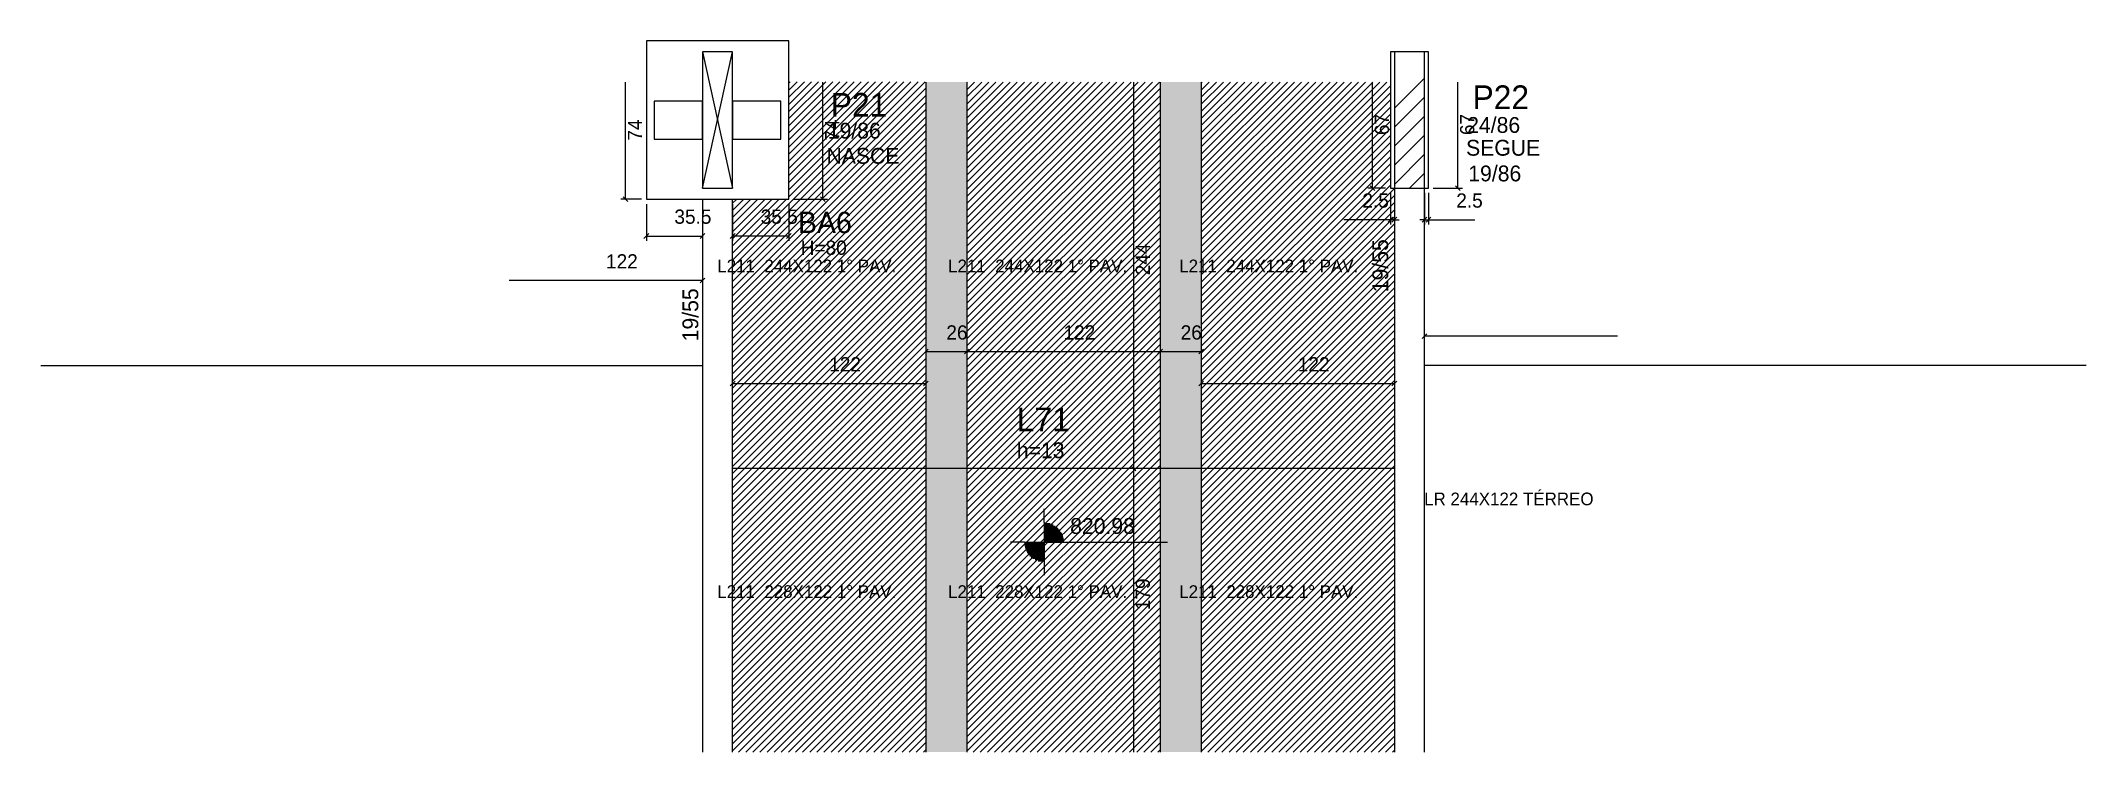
# Model space of a CAD drawing. Header units: metres. Extents: x 4701 to 5993, y 2084 to 2533.
import ezdxf

# ---------------------------------------------------------------- set-up
doc = ezdxf.new("R2010")
doc.units = ezdxf.units.M
for name, color, linetype in [('1', 7, 'Continuous'), ('3', 7, 'Continuous'), ('4', 7, 'Continuous'), ('7', 7, 'Continuous'), ('AUX00', 7, 'Continuous'), ('Hachura', 7, 'Continuous'), ('Painéis', 7, 'Continuous'), ('REAPROVEITAMENTO', 7, 'Continuous')]:
    doc.layers.add(name, color=color, linetype=linetype)

msp = doc.modelspace()

# ---------------------------------------------------------------- hatches: boundary and pattern name
at = {"layer": 'Hachura'}
h = msp.add_hatch(color=7, dxfattribs=at)
h.dxf.hatch_style = 1
h.paths.add_polyline_path([(5260.2, 2084.2), (5286.2, 2084.2), (5286.2, 2507.2), (5260.2, 2507.2), (5260.2, 2084.2)])
h = msp.add_hatch(color=7, dxfattribs=at)
h.dxf.hatch_style = 1
h.paths.add_polyline_path([(5408.2, 2084.2), (5434.2, 2084.2), (5434.2, 2507.2), (5408.2, 2507.2), (5408.2, 2084.2)])
at = {"layer": 'REAPROVEITAMENTO'}
h = msp.add_hatch(dxfattribs=at)
h.set_pattern_fill('ANSI31')
h.paths.add_polyline_path([(5138.2, 2084.2), (5260.2, 2084.2), (5260.2, 2507.4), (5173.7, 2507.4), (5173.7, 2433.2), (5138.2, 2433.2), (5138.2, 2084.2)])
h = msp.add_hatch(dxfattribs=at)
h.set_pattern_fill('ANSI31')
h.paths.add_polyline_path([(5286.2, 2084.2), (5408.2, 2084.2), (5408.2, 2507.2), (5286.2, 2507.2), (5286.2, 2084.2)])
h = msp.add_hatch(dxfattribs=at)
h.set_pattern_fill('ANSI31')
h.paths.add_polyline_path([(5553.7, 2440.2), (5553.7, 2507.2), (5434.2, 2507.2), (5434.2, 2084.2), (5556.2, 2084.2), (5556.2, 2440.2), (5553.7, 2440.2)])

# ---------------------------------------------------------------- linework, layer by layer
at = {"color": 4, "lineweight": 25}
for p, q in [((5542.4, 2440.2), (5542.4, 2507.2)), ((5596.3, 2440.2), (5596.3, 2507.2)), ((5550.7, 2440.2), (5539.4, 2440.2)), ((5553.7, 2437.2), (5553.7, 2417.3)), ((5556.2, 2437.2), (5556.2, 2417.3)), ((5575.2, 2437.2), (5575.2, 2417.3)), ((5577.7, 2437.2), (5577.7, 2417.3)), ((5580.7, 2440.2), (5599.3, 2440.2)), ((5553.7, 2420.3), (5524.3, 2420.3)), ((5556.2, 2420.3), (5553.7, 2420.3)), ((5556.2, 2420.3), (5559.2, 2420.3)), ((5575.2, 2420.3), (5572.2, 2420.3)), ((5575.2, 2420.3), (5577.7, 2420.3)), ((5577.7, 2420.3), (5607, 2420.3))]:
    msp.add_line(p, q, dxfattribs=at)
at = {"color": 0, "lineweight": 25}
for p, q in [((5540.9, 2441.7), (5543.9, 2438.7)), ((5594.8, 2441.7), (5597.8, 2438.7)), ((5552.2, 2418.8), (5555.2, 2421.8)), ((5557.7, 2421.8), (5554.7, 2418.8)), ((5573.7, 2418.8), (5576.7, 2421.8)), ((5579.2, 2421.8), (5576.2, 2418.8))]:
    msp.add_line(p, q, dxfattribs=at)
at = {"layer": '1', "color": 1, "lineweight": 25}
for p, q in [((5119.2, 2440.2), (5138.2, 2526.2)), ((5119.2, 2526.2), (5138.2, 2440.2))]:
    msp.add_line(p, q, dxfattribs=at)
at = {"layer": '3', "color": 3, "lineweight": 25}
for p, q in [((5556.2, 2490.7), (5575.2, 2509.7)), ((5556.2, 2478.7), (5575.2, 2497.7)), ((5556.2, 2466.7), (5575.2, 2485.7)), ((5556.2, 2454.7), (5575.2, 2473.7)), ((5556.2, 2442.6), (5575.2, 2461.6)), ((5565.7, 2440.2), (5575.2, 2449.6)), ((5335, 2229.1), (5335, 2237.7)), ((5335, 2229.1), (5335, 2204.1)), ((5335, 2228.5), (5338.8, 2228.5)), ((5335, 2227.7), (5340.7, 2227.7)), ((5335, 2226.9), (5342, 2226.9)), ((5335, 2226.1), (5343.1, 2226.1)), ((5335, 2225.3), (5343.9, 2225.3)), ((5335, 2224.5), (5344.6, 2224.5)), ((5335, 2223.7), (5345.2, 2223.7)), ((5335, 2222.9), (5345.7, 2222.9)), ((5335, 2222.1), (5346.2, 2222.1)), ((5322.5, 2216.6), (5313.7, 2216.6)), ((5322.5, 2216.6), (5347.5, 2216.6)), ((5335, 2215.8), (5322.5, 2215.8)), ((5335, 2215), (5322.6, 2215)), ((5335, 2214.2), (5322.7, 2214.2)), ((5335, 2213.4), (5322.9, 2213.4)), ((5335, 2212.6), (5323.1, 2212.6)), ((5335, 2211.8), (5323.4, 2211.8)), ((5335, 2211), (5323.8, 2211)), ((5335, 2210.2), (5324.2, 2210.2)), ((5335, 2209.5), (5324.7, 2209.5)), ((5335, 2221.3), (5346.5, 2221.3)), ((5335, 2220.6), (5346.8, 2220.6)), ((5335, 2219.8), (5347, 2219.8)), ((5335, 2219), (5347.2, 2219)), ((5335, 2218.2), (5347.4, 2218.2)), ((5335, 2217.4), (5347.5, 2217.4)), ((5347.5, 2216.6), (5412.8, 2216.6)), ((5335, 2208.7), (5325.3, 2208.7)), ((5335, 2207.9), (5326, 2207.9)), ((5335, 2207.1), (5326.8, 2207.1)), ((5335, 2206.3), (5327.9, 2206.3)), ((5335, 2205.5), (5329.2, 2205.5)), ((5335, 2204.7), (5331.1, 2204.7)), ((5335, 2204.1), (5335, 2195.9))]:
    msp.add_line(p, q, dxfattribs=at)
for points in [[(5083.7, 2433.2), (5173.7, 2433.2), (5173.7, 2533.2), (5083.7, 2533.2), (5083.7, 2433.2)], [(5119.2, 2433.2), (5119.2, 2084.2)], [(5138.2, 2084.2), (5138.2, 2433.2)], [(5556.2, 2440.2), (5556.2, 2084.2)], [(5575.2, 2084.2), (5575.2, 2440.2)]]:
    msp.add_lwpolyline(points, dxfattribs=at)
at = {"layer": '7', "color": 7, "lineweight": 25}
for points in [[(5119.2, 2440.2), (5138.2, 2440.2), (5138.2, 2526.2), (5119.2, 2526.2), (5119.2, 2440.2)], [(5553.7, 2440.2), (5577.7, 2440.2), (5577.7, 2526.2), (5553.7, 2526.2), (5553.7, 2440.2)], [(5556.2, 2440.2), (5575.2, 2440.2), (5575.2, 2526.2), (5556.2, 2526.2), (5556.2, 2440.2)], [(5119.2, 2495.2), (5088.7, 2495.2), (5088.7, 2471.2), (5119.2, 2471.2), (5119.2, 2495.2)], [(5168.7, 2495.2), (5138.2, 2495.2), (5138.2, 2471.2), (5168.7, 2471.2), (5168.7, 2495.2)]]:
    msp.add_lwpolyline(points, dxfattribs=at)
at = {"layer": 'Painéis', "color": 4, "lineweight": 25}
for p, q in [((5070.6, 2433.2), (5070.6, 2507.2)), ((5195.2, 2433.2), (5195.2, 2507.2)), ((5391.4, 2507.2), (5391.4, 2263.2)), ((5080.7, 2433.2), (5067.6, 2433.2)), ((5083.7, 2430.2), (5083.7, 2407)), ((5119.2, 2430.2), (5119.2, 2407)), ((5138.2, 2430.2), (5138.2, 2407)), ((5173.7, 2430.2), (5173.7, 2407)), ((5176.7, 2433.2), (5198.2, 2433.2)), ((5083.7, 2410), (5119.2, 2410)), ((5173.7, 2410), (5138.2, 2410)), ((5119.2, 2381.9), (4997.1, 2381.9)), ((5697.2, 2346.8), (5575.2, 2346.8)), ((5260.2, 2337), (5286.2, 2337)), ((5260.2, 2334), (5260.2, 2313.9)), ((5286.2, 2337), (5408.2, 2337)), ((5408.2, 2337), (5434.2, 2337)), ((5434.2, 2334), (5434.2, 2313.9)), ((5138.2, 2316.9), (5260.2, 2316.9)), ((5434.2, 2316.9), (5556.2, 2316.9)), ((5391.4, 2263.2), (5391.4, 2084.2))]:
    msp.add_line(p, q, dxfattribs=at)
at = {"layer": 'Painéis', "color": 200, "lineweight": 25}
for p, q in [((5260.2, 2507.2), (5260.2, 2084.2)), ((5286.2, 2507.2), (5286.2, 2084.2)), ((5408.2, 2507.2), (5408.2, 2084.2)), ((5434.2, 2507.2), (5434.2, 2084.2)), ((4701.2, 2328.2), (5119.2, 2328.2)), ((5993.2, 2328.2), (5575.2, 2328.2)), ((5556.1, 2263.2), (5138.1, 2263.2))]:
    msp.add_line(p, q, dxfattribs=at)
at = {"layer": 'Painéis', "color": 0, "lineweight": 25}
for p, q in [((5069.1, 2434.7), (5072.1, 2431.7)), ((5193.7, 2434.7), (5196.7, 2431.7)), ((5085.2, 2411.5), (5082.2, 2408.5)), ((5117.7, 2408.5), (5120.7, 2411.5)), ((5139.7, 2411.5), (5136.7, 2408.5)), ((5172.2, 2408.5), (5175.2, 2411.5)), ((5117.7, 2380.4), (5120.7, 2383.4)), ((5261.7, 2338.5), (5258.7, 2335.5)), ((5284.7, 2335.5), (5287.7, 2338.5)), ((5287.7, 2338.5), (5284.7, 2335.5)), ((5406.7, 2335.5), (5409.7, 2338.5)), ((5409.7, 2338.5), (5406.7, 2335.5)), ((5432.7, 2335.5), (5435.7, 2338.5)), ((5576.7, 2348.3), (5573.7, 2345.3)), ((5139.7, 2318.4), (5136.7, 2315.4)), ((5258.7, 2315.4), (5261.7, 2318.4)), ((5435.7, 2318.4), (5432.7, 2315.4)), ((5554.7, 2315.4), (5557.7, 2318.4)), ((5389.9, 2264.7), (5392.9, 2261.7)), ((5392.9, 2261.7), (5389.9, 2264.7))]:
    msp.add_line(p, q, dxfattribs=at)

# ---------------------------------------------------------------- texts
at = {"color": 240, "lineweight": 25}
for p in [(5552.8, 2473.7), (5606.7, 2473.7)]:
    msp.add_text('67', height=9, rotation=90, dxfattribs=at).set_placement(p)
for p in [(5536, 2427.9), (5595.3, 2427.9)]:
    msp.add_text('2.5', height=9, dxfattribs=at).set_placement(p)
at = {"layer": '3', "color": 3, "lineweight": 25}
for s, height, p in [('19/86', 10, (5198.3, 2471.5)), ('24/86', 10, (5602.2, 2475.1)), ('SEGUE', 10, (5601.5, 2460.7)), ('NASCE', 10, (5197.5, 2455.6)), ('19/86', 10, (5602.9, 2444.5)), ('H=80', 9, (5181.2, 2398.1)), ('h=13', 10, (5317.7, 2269.7)), ('820.98', 10, (5351.4, 2221.9))]:
    msp.add_text(s, height=height, dxfattribs=at).set_placement(p)
for p in [(5552.3, 2374.5), (5116.5, 2343.5)]:
    msp.add_text('19/55', height=10, rotation=90, dxfattribs=at).set_placement(p)
at = {"layer": '4', "color": 4, "lineweight": 25}
for s, height, p in [('P21', 15, (5200.2, 2485.3)), ('P22', 15, (5605.6, 2490.1)), ('BA6', 13.5, (5179.4, 2411.8)), ('L71', 15, (5317.7, 2286.7))]:
    msp.add_text(s, height=height, dxfattribs=at).set_placement(p)
at = {"layer": 'AUX00', "color": 7, "lineweight": 25}
for s, p in [('L211 ^J244X122^J1° PAV.', (5128.5, 2387.1)), ('L211 ^J244X122^J1° PAV.', (5274.3, 2387.1)), ('L211 ^J244X122^J1° PAV.', (5420.3, 2387.1)), ('LR^J244X122^JTÉRREO', (5575, 2240)), ('L211 ^J228X122^J1° PAV.', (5128.5, 2181.5)), ('L211 ^J228X122^J1° PAV.', (5274.3, 2181.5)), ('L211 ^J228X122^J1° PAV.', (5420.3, 2181.5))]:
    msp.add_text(s, height=8, dxfattribs=at).set_placement(p)
at = {"layer": 'Painéis', "color": 240, "lineweight": 25}
for s, p in [('74', (5081, 2470.2)), ('74', (5205.6, 2470.2)), ('244', (5401.8, 2385.2)), ('179', (5401.8, 2173.7))]:
    msp.add_text(s, height=9, rotation=90, dxfattribs=at).set_placement(p)
for s, p in [('35.5', (5101.4, 2417.7)), ('35.5', (5155.9, 2417.7)), ('122', (5058.2, 2389.5)), ('26', (5273.2, 2344.6)), ('122', (5347.2, 2344.6)), ('26', (5421.2, 2344.6)), ('122', (5199.2, 2324.5)), ('122', (5495.2, 2324.5))]:
    msp.add_text(s, height=9, dxfattribs=at).set_placement(p)

doc.saveas('drawing.dxf')
